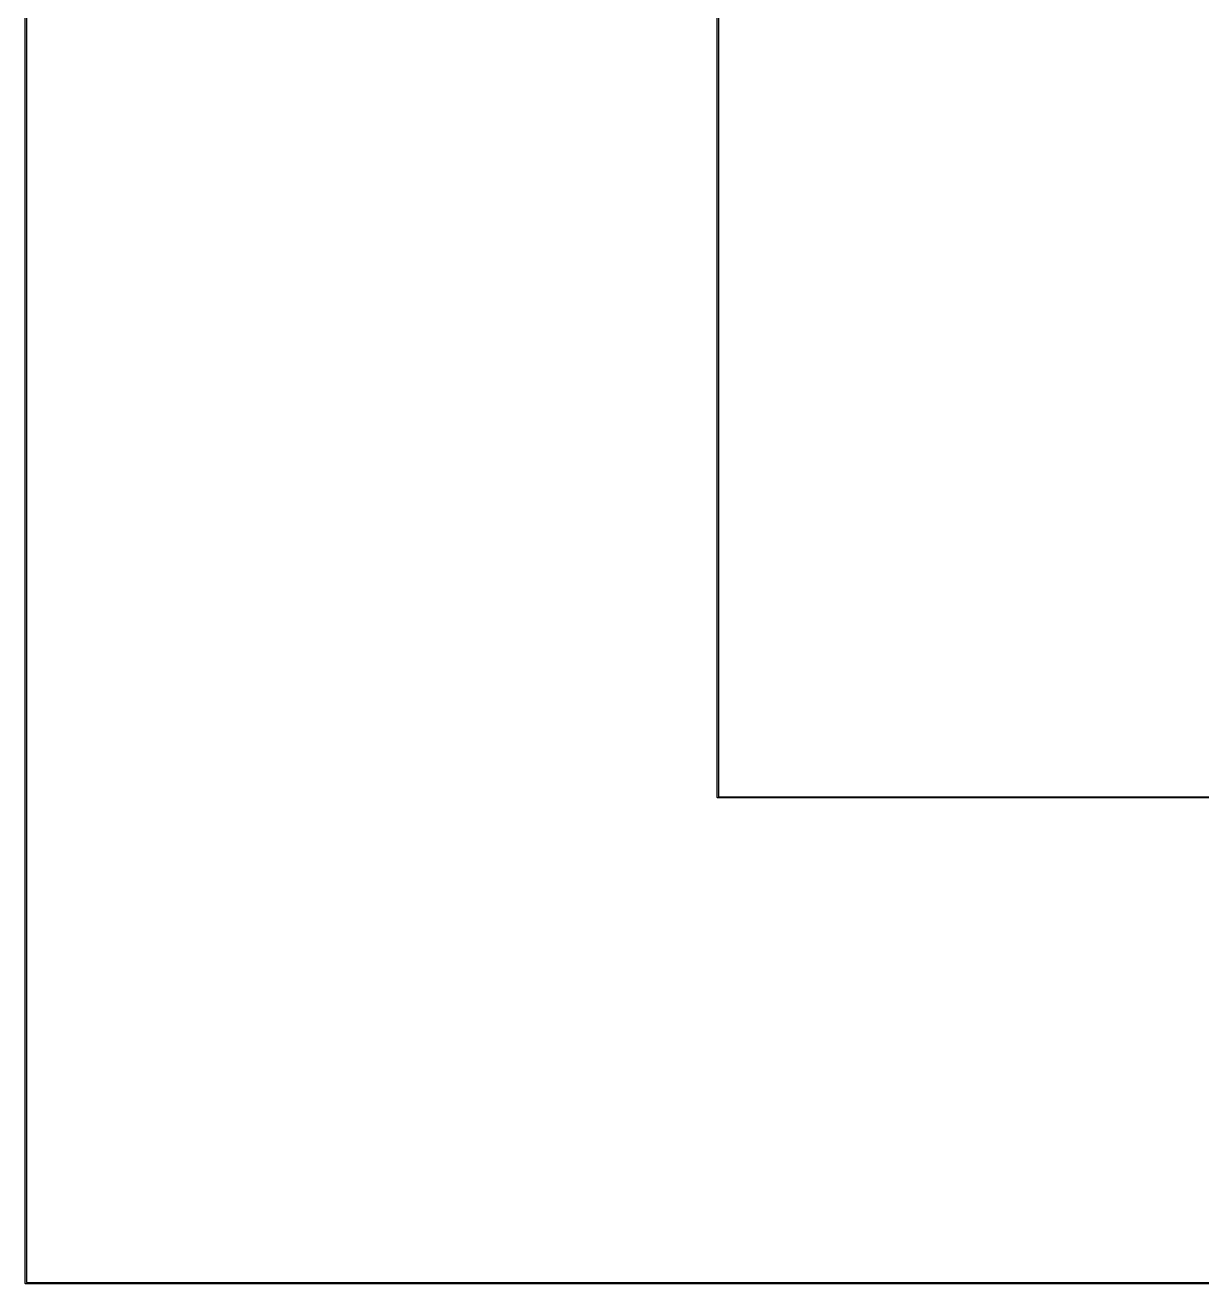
# Model space of a CAD drawing. Extents: x 20 to 200, y -176 to -20.
# Drawn here: x 20 to 68.4, y -150 to -98.2 of the extents above; entities that cross this region are included whole.
import ezdxf

# ---------------------------------------------------------------- set-up
doc = ezdxf.new("R2010")
doc.units = 0
doc.layers.add('BLACK', color=7, linetype='CONTINUOUS')

msp = doc.modelspace()

# ---------------------------------------------------------------- linework, layer by layer
at = {"layer": 'BLACK', "linetype": 'CONTINUOUS'}
for p, q in [((19.975, -150), (19.975, -20)), ((20.025, -20.025), (20.025, -149.975)), ((48.475, -130), (48.475, -39)), ((48.525, -39.025), (48.525, -129.975)), ((48.476903, -130.009567), (48.475, -130)), ((48.490433, -130.023097), (48.476903, -130.009567)), ((48.5, -130.025), (48.490433, -130.023097)), ((171.5, -130.025), (48.5, -130.025)), ((48.525, -129.975), (171.475, -129.975)), ((19.976903, -150.009567), (19.975, -150)), ((19.990433, -150.023097), (19.976903, -150.009567)), ((20, -150.025), (19.990433, -150.023097)), ((200, -150.025), (20, -150.025)), ((20.025, -149.975), (199.975, -149.975))]:
    msp.add_line(p, q, dxfattribs=at)

doc.saveas('drawing.dxf')
